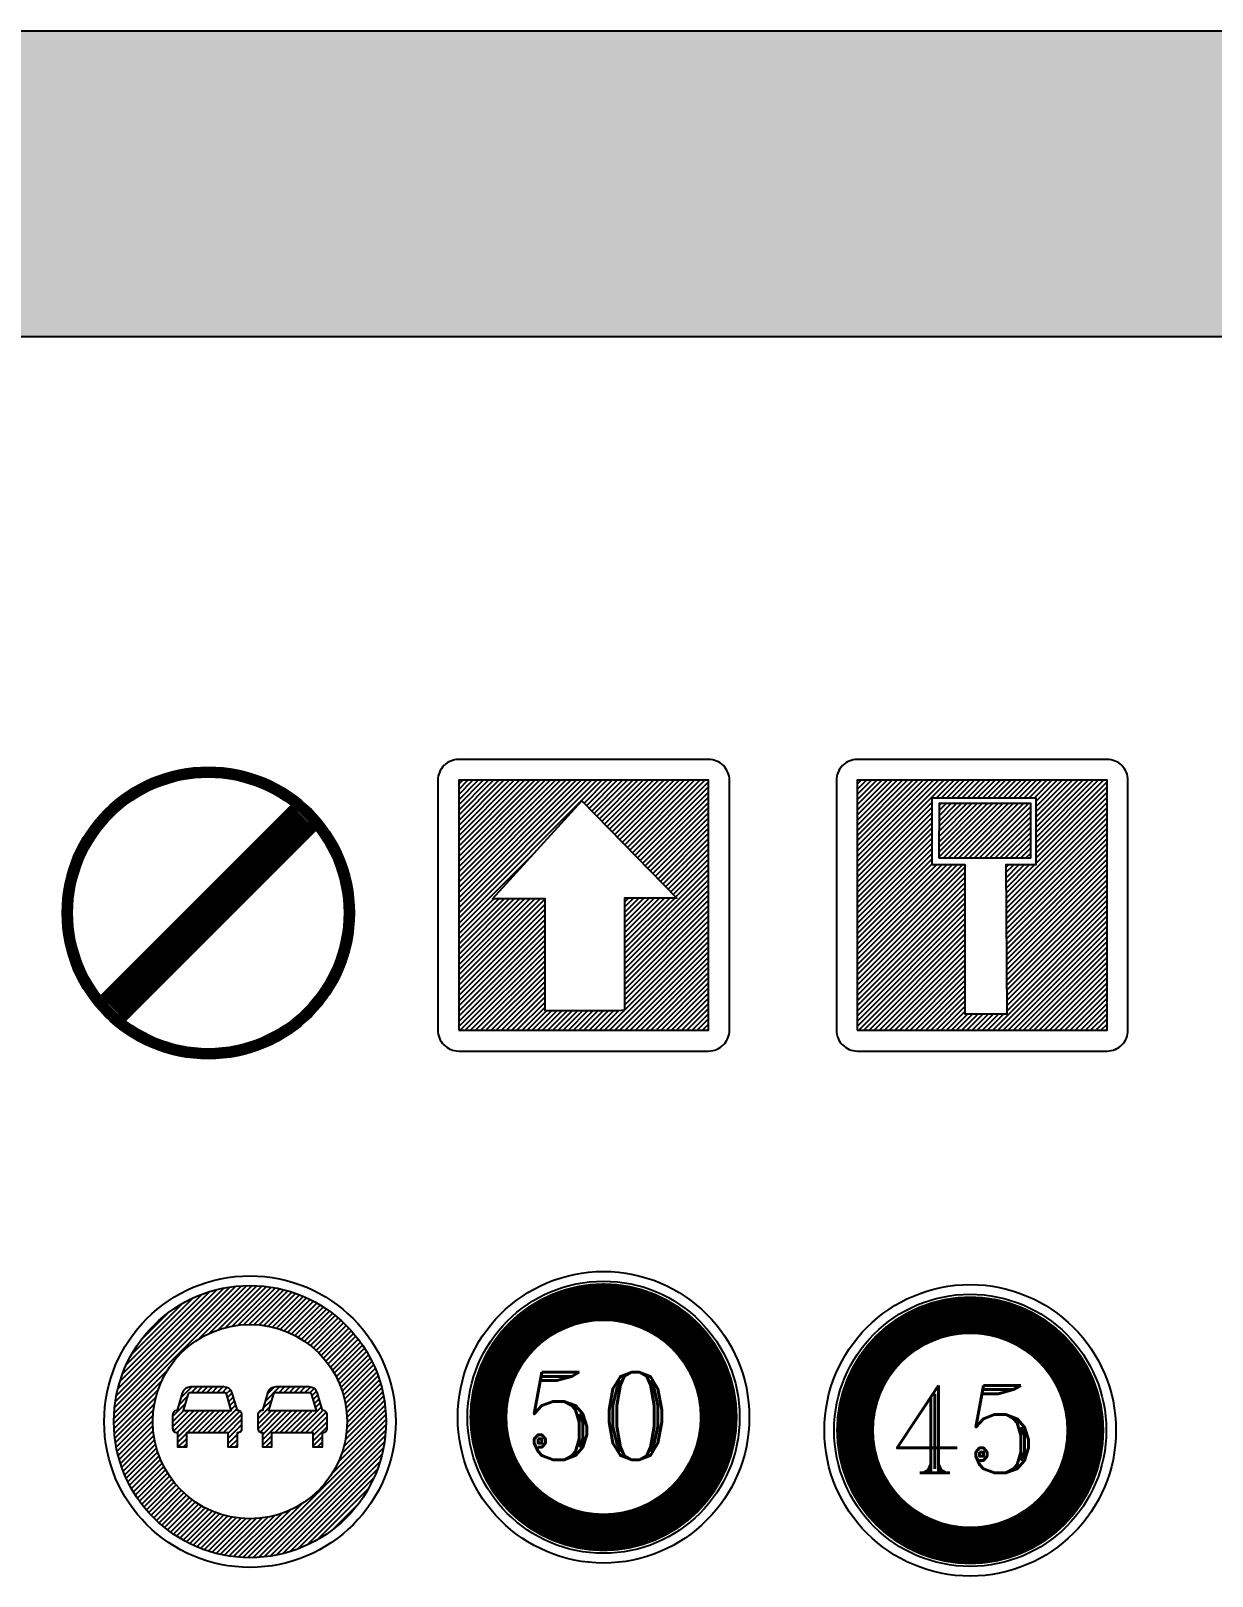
# Model space of a CAD drawing. Extents: x 1216 to 44401, y 2119 to 23617.
# Drawn here: x 11546 to 15598, y 18317 to 23617 of the extents above; entities that cross this region are included whole.
import ezdxf

# ---------------------------------------------------------------- set-up
doc = ezdxf.new("R2010")
doc.units = 0
doc.header["$LTSCALE"] = 10
doc.header["$MEASUREMENT"] = 0
doc.layers.get('0').update_dxf_attribs({"linetype": 'CONTINUOUS'})
doc.layers.add('www.cad-blocks.net', color=7, linetype='CONTINUOUS')
doc.styles.add('1', font='romant', dxfattribs={"height": 0.005})

# ---------------------------------------------------------------- blocks, each defined once
blk = doc.blocks.new('5')
for p, q in [((115.7489, 202.7813), (115.0944, 202.1268)), ((115.8337, 202.6965), (115.1793, 202.042))]:
    blk.add_line(p, q)
at = {"const_width": 0.0333}
blk.add_lwpolyline([(115.9473, 202.4117, -1), (114.9808, 202.4117, -1)], format="xyb", close=True, dxfattribs=at)
at = {"const_width": 0.12}
blk.add_lwpolyline([(115.7913, 202.7389), (115.1368, 202.0844)], dxfattribs=at)
for radius in [0.5, 0.4667]:
    blk.add_circle((115.4641, 202.4117), radius)
blk = doc.blocks.new('*X8')
at = {"color": 0, "linetype": 'CONTINUOUS'}
for p, q in [((-0.4286, 0.4376), (0.0624, 0.9286)), ((-0.4286, 0.4553), (0.0447, 0.9286)), ((-0.4286, 0.473), (0.027, 0.9286)), ((-0.4286, 0.4907), (0.0093, 0.9286)), ((-0.4286, 0.5083), (-0.0083, 0.9286)), ((-0.4286, 0.526), (-0.026, 0.9286)), ((-0.4286, 0.5437), (-0.0437, 0.9286)), ((-0.4286, 0.5614), (-0.0614, 0.9286)), ((-0.4286, 0.5791), (-0.0791, 0.9286)), ((-0.4286, 0.5967), (-0.0967, 0.9286)), ((-0.4286, 0.6144), (-0.1144, 0.9286)), ((-0.4286, 0.6321), (-0.1321, 0.9286)), ((-0.4286, 0.6498), (-0.1498, 0.9286)), ((-0.4286, 0.6674), (-0.1674, 0.9286)), ((-0.4286, 0.6851), (-0.1851, 0.9286)), ((-0.4286, 0.7028), (-0.2028, 0.9286)), ((-0.4286, 0.7205), (-0.2205, 0.9286)), ((-0.4286, 0.7382), (-0.2382, 0.9286)), ((-0.4286, 0.7558), (-0.2558, 0.9286)), ((-0.4286, 0.7735), (-0.2735, 0.9286)), ((-0.4286, 0.7912), (-0.2912, 0.9286)), ((-0.4286, 0.8089), (-0.3089, 0.9286)), ((-0.4286, 0.8265), (-0.3265, 0.9286)), ((-0.4286, 0.8442), (-0.3442, 0.9286)), ((-0.4286, 0.8619), (-0.3619, 0.9286)), ((-0.4286, 0.8796), (-0.3796, 0.9286)), ((-0.4286, 0.8973), (-0.3973, 0.9286)), ((-0.4286, 0.9149), (-0.4149, 0.9286)), ((0.0015, 0.85), (0.08, 0.9286)), ((0.0103, 0.8411), (0.0977, 0.9286)), ((0.019, 0.8322), (0.1154, 0.9286)), ((0.0277, 0.8232), (0.1331, 0.9286)), ((0.0365, 0.8143), (0.1508, 0.9286)), ((0.0452, 0.8054), (0.1684, 0.9286)), ((0.054, 0.7964), (0.1861, 0.9286)), ((0.0627, 0.7875), (0.2038, 0.9286)), ((0.0715, 0.7786), (0.2215, 0.9286)), ((0.0802, 0.7696), (0.2391, 0.9286)), ((0.0889, 0.7607), (0.2568, 0.9286)), ((0.0977, 0.7518), (0.2745, 0.9286)), ((0.1064, 0.7428), (0.2922, 0.9286)), ((0.1152, 0.7339), (0.3099, 0.9286)), ((0.1239, 0.725), (0.3275, 0.9286)), ((0.1327, 0.716), (0.3452, 0.9286)), ((0.1414, 0.7071), (0.3629, 0.9286)), ((0.1501, 0.6981), (0.3806, 0.9286)), ((0.1589, 0.6892), (0.3982, 0.9286)), ((0.1676, 0.6803), (0.4159, 0.9286)), ((0.1764, 0.6713), (0.4286, 0.9235)), ((0.1851, 0.6624), (0.4286, 0.9059)), ((0.1939, 0.6535), (0.4286, 0.8882)), ((0.2026, 0.6445), (0.4286, 0.8705)), ((0.2113, 0.6356), (0.4286, 0.8528)), ((0.2201, 0.6267), (0.4286, 0.8352)), ((0.2288, 0.6177), (0.4286, 0.8175)), ((0.2376, 0.6088), (0.4286, 0.7998)), ((0.2463, 0.5999), (0.4286, 0.7821)), ((0.2551, 0.5909), (0.4286, 0.7644)), ((0.2638, 0.582), (0.4286, 0.7468)), ((0.2725, 0.5731), (0.4286, 0.7291)), ((0.2813, 0.5641), (0.4286, 0.7114)), ((0.29, 0.5552), (0.4286, 0.6937)), ((-0.4286, 0.42), (-0.1684, 0.6801)), ((0.2988, 0.5463), (0.4286, 0.6761)), ((0.3075, 0.5373), (0.4286, 0.6584)), ((0.3163, 0.5284), (0.4286, 0.6407)), ((0.1398, 0.3342), (0.4286, 0.623)), ((0.1398, 0.3166), (0.4286, 0.6053)), ((0.1398, 0.2989), (0.4286, 0.5877)), ((0.1398, 0.2812), (0.4286, 0.57)), ((0.1398, 0.2635), (0.4286, 0.5523)), ((0.1398, 0.2459), (0.4286, 0.5346)), ((-0.4286, 0.2432), (-0.1494, 0.5223)), ((-0.4286, 0.2609), (-0.1671, 0.5223)), ((-0.4286, 0.2785), (-0.1848, 0.5223)), ((-0.4286, 0.2962), (-0.2025, 0.5223)), ((-0.4286, 0.3139), (-0.2201, 0.5223)), ((-0.4286, 0.3316), (-0.2378, 0.5223)), ((-0.4286, 0.3492), (-0.2555, 0.5223)), ((-0.4286, 0.3669), (-0.2732, 0.5223)), ((-0.4286, 0.3846), (-0.2908, 0.5223)), ((-0.4286, 0.4023), (-0.3085, 0.5223)), ((-0.4286, 0.2255), (-0.1324, 0.5217)), ((-0.4286, 0.2078), (-0.1324, 0.504)), ((-0.4286, 0.1901), (-0.1324, 0.4864)), ((0.1398, 0.511), (0.1536, 0.5248)), ((0.1398, 0.4933), (0.1712, 0.5248)), ((0.1398, 0.4757), (0.1889, 0.5248)), ((0.1398, 0.458), (0.2066, 0.5248)), ((0.1398, 0.4403), (0.2243, 0.5248)), ((0.1398, 0.4226), (0.2419, 0.5248)), ((0.1398, 0.405), (0.2596, 0.5248)), ((0.1398, 0.3873), (0.2773, 0.5248)), ((0.1398, 0.3696), (0.295, 0.5248)), ((0.1398, 0.3519), (0.3127, 0.5248)), ((0.1398, 0.2282), (0.4286, 0.517)), ((0.1398, 0.2105), (0.4286, 0.4993)), ((0.1398, 0.1928), (0.4286, 0.4816)), ((-0.4286, 0.1725), (-0.1324, 0.4687)), ((-0.4286, 0.1548), (-0.1324, 0.451)), ((-0.4286, 0.1371), (-0.1324, 0.4333)), ((0.0714, 0.0714), (0.4286, 0.4286)), ((0.1398, 0.1751), (0.4286, 0.4639)), ((0.1398, 0.1575), (0.4286, 0.4462)), ((-0.4286, 0.1194), (-0.1324, 0.4156)), ((-0.4286, 0.1018), (-0.1324, 0.398)), ((-0.4286, 0.0841), (-0.1324, 0.3803)), ((0.0891, 0.0714), (0.4286, 0.4109)), ((0.1068, 0.0714), (0.4286, 0.3932)), ((0.1245, 0.0714), (0.4286, 0.3755)), ((-0.4235, 0.0714), (-0.1324, 0.3626)), ((-0.4059, 0.0714), (-0.1324, 0.3449)), ((-0.3882, 0.0714), (-0.1324, 0.3273)), ((0.1421, 0.0714), (0.4286, 0.3579)), ((0.1598, 0.0714), (0.4286, 0.3402)), ((0.1775, 0.0714), (0.4286, 0.3225)), ((-0.3705, 0.0714), (-0.1324, 0.3096)), ((-0.3528, 0.0714), (-0.1324, 0.2919)), ((-0.3352, 0.0714), (-0.1324, 0.2742)), ((0.1952, 0.0714), (0.4286, 0.3048)), ((0.2128, 0.0714), (0.4286, 0.2872)), ((0.2305, 0.0714), (0.4286, 0.2695)), ((-0.3175, 0.0714), (-0.1324, 0.2566)), ((-0.2998, 0.0714), (-0.1324, 0.2389)), ((-0.2821, 0.0714), (-0.1324, 0.2212)), ((0.2482, 0.0714), (0.4286, 0.2518)), ((0.2659, 0.0714), (0.4286, 0.2341)), ((0.2836, 0.0714), (0.4286, 0.2164)), ((-0.2644, 0.0714), (-0.1324, 0.2035)), ((-0.2468, 0.0714), (-0.1324, 0.1858)), ((-0.2291, 0.0714), (-0.1324, 0.1682)), ((0.3012, 0.0714), (0.4286, 0.1988)), ((0.3189, 0.0714), (0.4286, 0.1811)), ((0.3366, 0.0714), (0.4286, 0.1634)), ((-0.2114, 0.0714), (-0.1324, 0.1505)), ((-0.1937, 0.0714), (-0.1277, 0.1374)), ((-0.1761, 0.0714), (-0.11, 0.1374)), ((-0.1584, 0.0714), (-0.0924, 0.1374)), ((-0.1407, 0.0714), (-0.0747, 0.1374)), ((-0.123, 0.0714), (-0.057, 0.1374)), ((-0.1053, 0.0714), (-0.0393, 0.1374)), ((-0.0877, 0.0714), (-0.0217, 0.1374)), ((-0.07, 0.0714), (-0.004, 0.1374)), ((-0.0523, 0.0714), (0.0137, 0.1374)), ((-0.0346, 0.0714), (0.0314, 0.1374)), ((-0.017, 0.0714), (0.0491, 0.1374)), ((0.0007, 0.0714), (0.0667, 0.1374)), ((0.0184, 0.0714), (0.0844, 0.1374)), ((0.0361, 0.0714), (0.1021, 0.1374)), ((0.0538, 0.0714), (0.1199, 0.1376)), ((0.3543, 0.0714), (0.4286, 0.1457)), ((0.3719, 0.0714), (0.4286, 0.1281)), ((0.3896, 0.0714), (0.4286, 0.1104)), ((0.4073, 0.0714), (0.4286, 0.0927)), ((0.425, 0.0714), (0.4286, 0.075))]:
    blk.add_line(p, q, dxfattribs=at)
blk = doc.blocks.new('6')
at = {"color": 7, "linetype": 'CONTINUOUS'}
blk.add_lwpolyline([(116.3229, 201.9381), (117.1801, 201.9381, 0.414214), (117.2515, 202.0096), (117.2515, 202.8667, 0.414214), (117.1801, 202.9381), (116.3229, 202.9381, 0.414214), (116.2515, 202.8667), (116.2515, 202.0096, 0.414214)], format="xyb", close=True, dxfattribs=at)
at = {"color": 5, "linetype": 'CONTINUOUS'}
blk.add_lwpolyline([(116.3229, 202.0096), (117.1801, 202.0096, 0.267949), (117.1801, 202.0096), (117.1801, 202.8667), (117.1801, 202.8667), (116.3229, 202.8667, 3.732051), (116.3229, 202.8667)], format="xyb", close=True, dxfattribs=at)
blk.add_lwpolyline([(116.8701, 202.0756), (116.6192, 202.0756), (116.6192, 202.4605), (116.4388, 202.4605), (116.7455, 202.7958), (117.0713, 202.4629), (116.8913, 202.4629), (116.8913, 202.0784)], close=True, dxfattribs=at)
blk.add_blockref('*X8', (116.7515, 201.9381), dxfattribs=at)
blk = doc.blocks.new('*X10')
at = {"color": 0, "linetype": 'CONTINUOUS'}
for p, q in [((-0.4286, 0.6144), (-0.1144, 0.9286)), ((-0.4286, 0.6321), (-0.1321, 0.9286)), ((-0.4286, 0.6498), (-0.1498, 0.9286)), ((-0.4286, 0.6674), (-0.1674, 0.9286)), ((-0.4286, 0.6851), (-0.1851, 0.9286)), ((-0.4286, 0.7028), (-0.2028, 0.9286)), ((-0.4286, 0.7205), (-0.2205, 0.9286)), ((-0.4286, 0.7382), (-0.2382, 0.9286)), ((-0.4286, 0.7558), (-0.2558, 0.9286)), ((-0.4286, 0.7735), (-0.2735, 0.9286)), ((-0.4286, 0.7912), (-0.2912, 0.9286)), ((-0.4286, 0.8089), (-0.3089, 0.9286)), ((-0.4286, 0.8265), (-0.3265, 0.9286)), ((-0.4286, 0.8442), (-0.3442, 0.9286)), ((-0.4286, 0.8619), (-0.3619, 0.9286)), ((-0.4286, 0.8796), (-0.3796, 0.9286)), ((-0.4286, 0.8973), (-0.3973, 0.9286)), ((-0.4286, 0.9149), (-0.4149, 0.9286)), ((-0.1571, 0.8682), (-0.0967, 0.9286)), ((-0.1394, 0.8682), (-0.0791, 0.9286)), ((-0.1217, 0.8682), (-0.0614, 0.9286)), ((-0.1041, 0.8682), (-0.0437, 0.9286)), ((-0.0864, 0.8682), (-0.026, 0.9286)), ((-0.0687, 0.8682), (-0.0083, 0.9286)), ((-0.051, 0.8682), (0.0093, 0.9286)), ((-0.0334, 0.8682), (0.027, 0.9286)), ((-0.0157, 0.8682), (0.0447, 0.9286)), ((0.002, 0.8682), (0.0624, 0.9286)), ((0.0197, 0.8682), (0.08, 0.9286)), ((0.0374, 0.8682), (0.0977, 0.9286)), ((0.055, 0.8682), (0.1154, 0.9286)), ((0.0727, 0.8682), (0.1331, 0.9286)), ((0.0904, 0.8682), (0.1508, 0.9286)), ((0.1081, 0.8682), (0.1684, 0.9286)), ((0.1257, 0.8682), (0.1861, 0.9286)), ((0.1434, 0.8682), (0.2038, 0.9286)), ((0.1611, 0.8682), (0.2215, 0.9286)), ((0.1788, 0.8682), (0.2391, 0.9286)), ((0.1837, 0.6963), (0.4159, 0.9286)), ((0.1837, 0.714), (0.3982, 0.9286)), ((0.1837, 0.7317), (0.3806, 0.9286)), ((0.1837, 0.7494), (0.3629, 0.9286)), ((0.1837, 0.767), (0.3452, 0.9286)), ((0.1837, 0.7847), (0.3275, 0.9286)), ((0.1837, 0.8024), (0.3099, 0.9286)), ((0.1837, 0.8201), (0.2922, 0.9286)), ((0.1837, 0.8377), (0.2745, 0.9286)), ((0.1837, 0.8554), (0.2568, 0.9286)), ((0.1837, 0.6786), (0.4286, 0.9235)), ((0.1837, 0.661), (0.4286, 0.9059)), ((-0.4286, 0.5967), (-0.1713, 0.854)), ((0.0821, 0.524), (0.4286, 0.8705)), ((0.0822, 0.5064), (0.4286, 0.8528)), ((0.1837, 0.6433), (0.4286, 0.8882)), ((-0.4286, 0.5791), (-0.1713, 0.8363)), ((-0.4286, 0.5614), (-0.1713, 0.8187)), ((-0.4286, 0.5437), (-0.1713, 0.801)), ((0.0822, 0.4888), (0.4286, 0.8352)), ((0.0823, 0.4712), (0.4286, 0.8175)), ((0.0824, 0.4536), (0.4286, 0.7998)), ((-0.4286, 0.526), (-0.1713, 0.7833)), ((-0.4286, 0.5083), (-0.1713, 0.7656)), ((-0.4286, 0.4907), (-0.1713, 0.748)), ((0.0825, 0.436), (0.4286, 0.7821)), ((0.0826, 0.4185), (0.4286, 0.7644)), ((0.0827, 0.4009), (0.4286, 0.7468)), ((-0.4286, 0.473), (-0.1713, 0.7303)), ((-0.4286, 0.4553), (-0.1713, 0.7126)), ((-0.4286, 0.4376), (-0.1713, 0.6949)), ((0.0827, 0.3833), (0.4286, 0.7291)), ((0.0828, 0.3657), (0.4286, 0.7114)), ((0.0829, 0.3481), (0.4286, 0.6937)), ((-0.4286, 0.42), (-0.1713, 0.6772)), ((-0.4286, 0.4023), (-0.1713, 0.6596)), ((-0.4286, 0.3846), (-0.1713, 0.6419)), ((-0.4286, 0.2785), (-0.0681, 0.639)), ((-0.4286, 0.2962), (-0.0857, 0.639)), ((-0.4286, 0.3139), (-0.1034, 0.639)), ((-0.4286, 0.3316), (-0.1211, 0.639)), ((-0.4286, 0.3492), (-0.1388, 0.639)), ((-0.4286, 0.3669), (-0.1565, 0.639)), ((0.0816, 0.612), (0.1081, 0.6385)), ((0.0816, 0.6296), (0.0905, 0.6385)), ((0.0817, 0.5944), (0.1258, 0.6385)), ((0.0818, 0.5768), (0.1435, 0.6385)), ((0.0819, 0.5592), (0.1612, 0.6385)), ((0.082, 0.5416), (0.1788, 0.6385)), ((0.083, 0.3305), (0.4286, 0.6761)), ((0.0831, 0.3129), (0.4286, 0.6584)), ((0.0832, 0.2953), (0.4286, 0.6407)), ((-0.4286, 0.2609), (-0.0579, 0.6315)), ((-0.4286, 0.2432), (-0.0579, 0.6139)), ((-0.4286, 0.2255), (-0.0579, 0.5962)), ((0.0833, 0.2777), (0.4286, 0.623)), ((0.0833, 0.2601), (0.4286, 0.6053)), ((0.0834, 0.2425), (0.4286, 0.5877)), ((-0.4286, 0.2078), (-0.0579, 0.5785)), ((-0.4286, 0.1901), (-0.0579, 0.5608)), ((-0.4286, 0.1725), (-0.0579, 0.5431)), ((0.0835, 0.2249), (0.4286, 0.57)), ((0.0836, 0.2073), (0.4286, 0.5523)), ((0.0837, 0.1897), (0.4286, 0.5346)), ((-0.4286, 0.1548), (-0.0579, 0.5255)), ((-0.4286, 0.1371), (-0.0579, 0.5078)), ((-0.4286, 0.1194), (-0.0579, 0.4901)), ((0.0838, 0.1722), (0.4286, 0.517)), ((0.0839, 0.1546), (0.4286, 0.4993)), ((0.0839, 0.137), (0.4286, 0.4816)), ((-0.4286, 0.1018), (-0.0579, 0.4724)), ((-0.4286, 0.0841), (-0.0579, 0.4548)), ((-0.4235, 0.0714), (-0.0579, 0.4371)), ((0.0361, 0.0714), (0.4286, 0.4639)), ((0.0538, 0.0714), (0.4286, 0.4462)), ((0.0714, 0.0714), (0.4286, 0.4286)), ((-0.4059, 0.0714), (-0.0579, 0.4194)), ((-0.3882, 0.0714), (-0.0579, 0.4017)), ((-0.3705, 0.0714), (-0.0579, 0.384)), ((0.0891, 0.0714), (0.4286, 0.4109)), ((0.1068, 0.0714), (0.4286, 0.3932)), ((0.1245, 0.0714), (0.4286, 0.3755)), ((-0.3528, 0.0714), (-0.0579, 0.3664)), ((-0.3352, 0.0714), (-0.0579, 0.3487)), ((-0.3175, 0.0714), (-0.0579, 0.331)), ((0.1421, 0.0714), (0.4286, 0.3579)), ((0.1598, 0.0714), (0.4286, 0.3402)), ((0.1775, 0.0714), (0.4286, 0.3225)), ((-0.2998, 0.0714), (-0.0579, 0.3133)), ((-0.2821, 0.0714), (-0.0579, 0.2957)), ((-0.2644, 0.0714), (-0.0579, 0.278)), ((0.1952, 0.0714), (0.4286, 0.3048)), ((0.2128, 0.0714), (0.4286, 0.2872)), ((0.2305, 0.0714), (0.4286, 0.2695)), ((-0.2468, 0.0714), (-0.0579, 0.2603)), ((-0.2291, 0.0714), (-0.0579, 0.2426)), ((-0.2114, 0.0714), (-0.0579, 0.2249)), ((0.2482, 0.0714), (0.4286, 0.2518)), ((0.2659, 0.0714), (0.4286, 0.2341)), ((0.2836, 0.0714), (0.4286, 0.2164)), ((-0.1937, 0.0714), (-0.0579, 0.2073)), ((-0.1761, 0.0714), (-0.0579, 0.1896)), ((-0.1584, 0.0714), (-0.0579, 0.1719)), ((0.3012, 0.0714), (0.4286, 0.1988)), ((0.3189, 0.0714), (0.4286, 0.1811)), ((0.3366, 0.0714), (0.4286, 0.1634)), ((-0.1407, 0.0714), (-0.0579, 0.1542)), ((-0.123, 0.0714), (-0.0579, 0.1366)), ((-0.1053, 0.0714), (-0.0505, 0.1262)), ((-0.0877, 0.0714), (-0.0329, 0.1262)), ((-0.07, 0.0714), (-0.0152, 0.1262)), ((-0.0523, 0.0714), (0.0025, 0.1262)), ((-0.0346, 0.0714), (0.0202, 0.1262)), ((-0.017, 0.0714), (0.0379, 0.1262)), ((0.0007, 0.0714), (0.0555, 0.1262)), ((0.0184, 0.0714), (0.0732, 0.1262)), ((0.3543, 0.0714), (0.4286, 0.1457)), ((0.3719, 0.0714), (0.4286, 0.1281)), ((0.3896, 0.0714), (0.4286, 0.1104)), ((0.4073, 0.0714), (0.4286, 0.0927)), ((0.425, 0.0714), (0.4286, 0.075))]:
    blk.add_line(p, q, dxfattribs=at)
blk = doc.blocks.new('*X9')
at = {"color": 0, "linetype": 'CONTINUOUS'}
for p, q in [((-0.1482, 0.665), (0.0354, 0.8486)), ((-0.1481, 0.6827), (0.0178, 0.8486)), ((-0.1481, 0.7004), (0.0001, 0.8486)), ((-0.1481, 0.7181), (-0.0176, 0.8486)), ((-0.148, 0.7359), (-0.0353, 0.8486)), ((-0.148, 0.7536), (-0.053, 0.8486)), ((-0.1479, 0.7713), (-0.0706, 0.8486)), ((-0.1479, 0.789), (-0.0883, 0.8486)), ((-0.1478, 0.8068), (-0.106, 0.8486)), ((-0.1478, 0.8245), (-0.1237, 0.8486)), ((-0.1477, 0.8422), (-0.1413, 0.8486)), ((-0.1328, 0.6627), (0.0531, 0.8486)), ((-0.1152, 0.6627), (0.0708, 0.8486)), ((-0.0975, 0.6627), (0.0885, 0.8486)), ((-0.0798, 0.6627), (0.1061, 0.8486)), ((-0.0621, 0.6627), (0.1238, 0.8486)), ((-0.0444, 0.6627), (0.1415, 0.8486)), ((-0.0268, 0.6627), (0.1592, 0.8486)), ((-0.0091, 0.6627), (0.1665, 0.8383)), ((0.0086, 0.6627), (0.1665, 0.8206)), ((0.0263, 0.6627), (0.1665, 0.8029)), ((0.0439, 0.6627), (0.1665, 0.7852)), ((0.0616, 0.6627), (0.1665, 0.7675)), ((0.0793, 0.6627), (0.1665, 0.7499)), ((0.097, 0.6627), (0.1665, 0.7322)), ((0.1146, 0.6627), (0.1665, 0.7145)), ((0.1323, 0.6627), (0.1665, 0.6968)), ((0.15, 0.6627), (0.1665, 0.6792))]:
    blk.add_line(p, q, dxfattribs=at)
blk = doc.blocks.new('7')
at = {"color": 7, "linetype": 'CONTINUOUS'}
blk.add_lwpolyline([(117.6898, 201.9381), (118.547, 201.9381, 0.414214), (118.6184, 202.0096), (118.6184, 202.8667, 0.414214), (118.547, 202.9381), (117.6898, 202.9381, 0.414214), (117.6184, 202.8667), (117.6184, 202.0096, 0.414214)], format="xyb", close=True, dxfattribs=at)
at = {"color": 5, "linetype": 'CONTINUOUS'}
blk.add_lwpolyline([(117.6898, 202.0096), (118.547, 202.0096, 0.267949), (118.547, 202.0096), (118.547, 202.8667), (118.547, 202.8667), (117.6898, 202.8667, 3.732051), (117.6898, 202.8667)], format="xyb", close=True, dxfattribs=at)
blk.add_lwpolyline([(118.2024, 202.0644), (118.0605, 202.0644), (118.0605, 202.5772), (117.9471, 202.5772), (117.9471, 202.8063), (118.3021, 202.8063), (118.3021, 202.5766), (118.1999, 202.5766)], close=True, dxfattribs=at)
at = {"color": 1, "linetype": 'CONTINUOUS'}
blk.add_lwpolyline([(117.9702, 202.6008), (118.2849, 202.6008), (118.2849, 202.7867), (117.9707, 202.7867)], close=True, dxfattribs=at)
at = {"color": 5, "linetype": 'CONTINUOUS'}
blk.add_blockref('*X10', (118.1184, 201.9381), dxfattribs=at)
at = {"color": 1, "linetype": 'CONTINUOUS'}
blk.add_blockref('*X9', (118.1184, 201.9381), dxfattribs=at)
blk = doc.blocks.new('*X19')
at = {"color": 0}
for p, q in [((0.0518, 0.0695), (0.1014, 0.119)), ((0.0591, 0.0944), (0.0832, 0.1185)), ((0.099, 0.099), (0.119, 0.119)), ((0.1167, 0.099), (0.1367, 0.119)), ((0.1344, 0.099), (0.1544, 0.119)), ((0.1521, 0.099), (0.1721, 0.119)), ((0.1697, 0.099), (0.1897, 0.119)), ((0.1874, 0.099), (0.2071, 0.1187)), ((0.2049, 0.0988), (0.2198, 0.1138)), ((0.0446, 0.0446), (0.074, 0.074)), ((0.2132, 0.0894), (0.2284, 0.1047)), ((0.2171, 0.0757), (0.2333, 0.0919)), ((0.2211, 0.062), (0.2373, 0.0782)), ((0.2251, 0.0483), (0.2412, 0.0645)), ((0.0268, 0.0091), (0.0667, 0.049)), ((0.0268, -0.0085), (0.0734, 0.038)), ((0.0271, -0.0259), (0.091, 0.038)), ((0.0275, 0.0275), (0.0373, 0.0373)), ((0.0346, -0.0361), (0.1087, 0.038)), ((0.0432, -0.0628), (0.1441, 0.038)), ((0.0432, -0.0452), (0.1264, 0.038)), ((0.0859, -0.0379), (0.1618, 0.038)), ((0.1035, -0.0379), (0.1794, 0.038)), ((0.1212, -0.0379), (0.1971, 0.038)), ((0.1389, -0.0379), (0.2148, 0.038)), ((0.1566, -0.0379), (0.2452, 0.0508)), ((0.1742, -0.0379), (0.2501, 0.038)), ((0.1919, -0.0379), (0.2618, 0.032)), ((0.2096, -0.0379), (0.2648, 0.0173)), ((0.0432, -0.0805), (0.0755, -0.0482)), ((0.2161, -0.0491), (0.2648, -0.0004)), ((0.2161, -0.0667), (0.2648, -0.0181)), ((0.2161, -0.0844), (0.2489, -0.0516)), ((0.0548, -0.0866), (0.0755, -0.0659)), ((0.0725, -0.0866), (0.0755, -0.0836)), ((0.2316, -0.0866), (0.2489, -0.0693))]:
    blk.add_line(p, q, dxfattribs=at)
blk = doc.blocks.new('*X20')
at = {"color": 0}
for p, q in [((-0.2369, 0.0813), (-0.1992, 0.119)), ((-0.2015, 0.099), (-0.1815, 0.119)), ((-0.1838, 0.099), (-0.1638, 0.119)), ((-0.1661, 0.099), (-0.1461, 0.119)), ((-0.1485, 0.099), (-0.1285, 0.119)), ((-0.1308, 0.099), (-0.1108, 0.119)), ((-0.1131, 0.099), (-0.0931, 0.119)), ((-0.0954, 0.099), (-0.0777, 0.1167)), ((-0.0815, 0.0953), (-0.0673, 0.1095)), ((-0.2653, 0.0175), (-0.222, 0.0609)), ((-0.2441, 0.0564), (-0.2148, 0.0858)), ((-0.0769, 0.0822), (-0.0608, 0.0983)), ((-0.0729, 0.0685), (-0.0568, 0.0847)), ((-0.0689, 0.0548), (-0.0528, 0.071)), ((-0.0649, 0.0411), (-0.0488, 0.0573)), ((-0.2653, -0.0178), (-0.2095, 0.038)), ((-0.2653, -0.0002), (-0.2272, 0.038)), ((-0.262, -0.0322), (-0.1918, 0.038)), ((-0.25, -0.0379), (-0.1741, 0.038)), ((-0.2489, -0.0545), (-0.1564, 0.038)), ((-0.2147, -0.0379), (-0.1388, 0.038)), ((-0.197, -0.0379), (-0.1211, 0.038)), ((-0.1793, -0.0379), (-0.1034, 0.038)), ((-0.1616, -0.0379), (-0.0857, 0.038)), ((-0.144, -0.0379), (-0.0681, 0.038)), ((-0.1263, -0.0379), (-0.0448, 0.0436)), ((-0.1086, -0.0379), (-0.0348, 0.0359)), ((-0.0909, -0.0379), (-0.0276, 0.0255)), ((-0.076, -0.0407), (-0.0273, 0.008)), ((-0.2489, -0.0721), (-0.2166, -0.0399)), ((-0.076, -0.0584), (-0.0273, -0.0097)), ((-0.076, -0.076), (-0.0432, -0.0432)), ((-0.0368, -0.0368), (-0.0284, -0.0284)), ((-0.2457, -0.0866), (-0.2166, -0.0575)), ((-0.228, -0.0866), (-0.2166, -0.0752)), ((-0.0689, -0.0866), (-0.0432, -0.0609)), ((-0.0513, -0.0866), (-0.0432, -0.0786))]:
    blk.add_line(p, q, dxfattribs=at)
blk = doc.blocks.new('*X21')
at = {"color": 0}
for p, q in [((-0.4665, 0.0108), (-0.0108, 0.4665)), ((-0.4658, 0.0292), (-0.0292, 0.4658)), ((-0.4641, 0.0485), (-0.0485, 0.4641)), ((-0.4616, 0.0688), (-0.0688, 0.4616)), ((-0.4579, 0.0901), (-0.0901, 0.4579)), ((-0.4528, 0.1129), (-0.1129, 0.4528)), ((-0.446, 0.1374), (-0.1374, 0.446)), ((-0.4368, 0.1642), (-0.1642, 0.4368)), ((-0.4242, 0.1945), (-0.1945, 0.4242)), ((-0.1774, 0.2822), (0.007, 0.4666)), ((-0.1389, 0.303), (0.0241, 0.466)), ((-0.1094, 0.3149), (0.0406, 0.4649)), ((-0.084, 0.3226), (0.0566, 0.4632)), ((-0.0612, 0.3277), (0.0722, 0.4611)), ((-0.0403, 0.3309), (0.0872, 0.4584)), ((-0.0209, 0.3327), (0.1019, 0.4554)), ((-0.0025, 0.3333), (0.1161, 0.452)), ((0.0148, 0.333), (0.13, 0.4482)), ((0.0313, 0.3319), (0.1435, 0.444)), ((0.0471, 0.33), (0.1567, 0.4396)), ((0.0623, 0.3275), (0.1696, 0.4348)), ((0.0769, 0.3244), (0.1822, 0.4296)), ((0.0909, 0.3207), (0.1944, 0.4242)), ((-0.4056, 0.2308), (-0.2308, 0.4056)), ((-0.3711, 0.283), (-0.283, 0.3711)), ((0.1044, 0.3166), (0.2064, 0.4185)), ((0.1175, 0.3119), (0.2181, 0.4126)), ((0.1301, 0.3069), (0.2295, 0.4063)), ((0.1423, 0.3014), (0.2407, 0.3998)), ((0.1541, 0.2956), (0.2516, 0.393)), ((0.1656, 0.2893), (0.2623, 0.386)), ((0.1766, 0.2827), (0.2727, 0.3787)), ((0.1873, 0.2757), (0.2828, 0.3712)), ((0.1977, 0.2684), (0.2927, 0.3634)), ((0.2077, 0.2607), (0.3024, 0.3554)), ((0.2174, 0.2527), (0.3118, 0.3472)), ((0.2267, 0.2444), (0.321, 0.3387)), ((0.2357, 0.2357), (0.33, 0.33)), ((0.2444, 0.2267), (0.3387, 0.321)), ((0.2527, 0.2174), (0.3472, 0.3118)), ((0.2607, 0.2077), (0.3554, 0.3024)), ((0.2684, 0.1977), (0.3634, 0.2927)), ((0.2757, 0.1873), (0.3712, 0.2828)), ((0.2827, 0.1766), (0.3787, 0.2727)), ((0.2893, 0.1656), (0.386, 0.2623)), ((0.2956, 0.1541), (0.393, 0.2516)), ((0.3014, 0.1423), (0.3998, 0.2407)), ((0.3069, 0.1301), (0.4063, 0.2295)), ((0.3119, 0.1175), (0.4126, 0.2181)), ((-0.4666, -0.007), (-0.2822, 0.1774)), ((0.3166, 0.1044), (0.4185, 0.2064)), ((0.3207, 0.0909), (0.4242, 0.1944)), ((0.3244, 0.0769), (0.4296, 0.1822)), ((0.3275, 0.0623), (0.4348, 0.1696)), ((-0.466, -0.0241), (-0.303, 0.1389)), ((-0.4649, -0.0406), (-0.3149, 0.1094)), ((0.33, 0.0471), (0.4396, 0.1567)), ((0.3319, 0.0313), (0.444, 0.1435)), ((0.333, 0.0148), (0.4482, 0.13)), ((0.3333, -0.0025), (0.452, 0.1161)), ((-0.4632, -0.0566), (-0.3226, 0.084)), ((-0.4611, -0.0722), (-0.3277, 0.0612)), ((0.3226, -0.084), (0.4632, 0.0566)), ((0.3277, -0.0612), (0.4611, 0.0722)), ((0.3309, -0.0403), (0.4584, 0.0872)), ((0.3327, -0.0209), (0.4554, 0.1019)), ((-0.4584, -0.0872), (-0.3309, 0.0403)), ((-0.4554, -0.1019), (-0.3327, 0.0209)), ((-0.452, -0.1161), (-0.3333, 0.0025)), ((0.2822, -0.1774), (0.4666, 0.007)), ((0.303, -0.1389), (0.466, 0.0241)), ((0.3149, -0.1094), (0.4649, 0.0406)), ((-0.4482, -0.13), (-0.333, -0.0148)), ((-0.444, -0.1435), (-0.3319, -0.0313)), ((-0.4396, -0.1567), (-0.33, -0.0471)), ((0.0108, -0.4665), (0.4665, -0.0108)), ((0.0292, -0.4658), (0.4658, -0.0292)), ((0.0485, -0.4641), (0.4641, -0.0485)), ((-0.4348, -0.1696), (-0.3275, -0.0623)), ((-0.4296, -0.1822), (-0.3244, -0.0769)), ((-0.4242, -0.1944), (-0.3207, -0.0909)), ((-0.4185, -0.2064), (-0.3166, -0.1044)), ((0.0688, -0.4616), (0.4616, -0.0688)), ((0.0901, -0.4579), (0.4579, -0.0901)), ((-0.4126, -0.2181), (-0.3119, -0.1175)), ((-0.4063, -0.2295), (-0.3069, -0.1301)), ((-0.3998, -0.2407), (-0.3014, -0.1423)), ((-0.393, -0.2516), (-0.2956, -0.1541)), ((0.1129, -0.4528), (0.4528, -0.1129)), ((0.1374, -0.446), (0.446, -0.1374)), ((-0.386, -0.2623), (-0.2893, -0.1656)), ((-0.3787, -0.2727), (-0.2827, -0.1766)), ((-0.3712, -0.2828), (-0.2757, -0.1873)), ((-0.3634, -0.2927), (-0.2684, -0.1977)), ((-0.3554, -0.3024), (-0.2607, -0.2077)), ((0.1642, -0.4368), (0.4368, -0.1642)), ((0.1945, -0.4242), (0.4242, -0.1945)), ((-0.3472, -0.3118), (-0.2527, -0.2174)), ((-0.3387, -0.321), (-0.2444, -0.2267)), ((-0.33, -0.33), (-0.2357, -0.2357)), ((-0.321, -0.3387), (-0.2267, -0.2444)), ((-0.3118, -0.3472), (-0.2174, -0.2527)), ((-0.3024, -0.3554), (-0.2077, -0.2607)), ((0.2308, -0.4056), (0.4056, -0.2308)), ((-0.2927, -0.3634), (-0.1977, -0.2684)), ((-0.2828, -0.3712), (-0.1873, -0.2757)), ((-0.2727, -0.3787), (-0.1766, -0.2827)), ((-0.2623, -0.386), (-0.1656, -0.2893)), ((-0.2516, -0.393), (-0.1541, -0.2956)), ((-0.2407, -0.3998), (-0.1423, -0.3014)), ((-0.2295, -0.4063), (-0.1301, -0.3069)), ((-0.2181, -0.4126), (-0.1175, -0.3119)), ((-0.2064, -0.4185), (-0.1044, -0.3166)), ((-0.0406, -0.4649), (0.1094, -0.3149)), ((-0.0241, -0.466), (0.1389, -0.303)), ((-0.007, -0.4666), (0.1774, -0.2822)), ((0.283, -0.3711), (0.3711, -0.283)), ((-0.1944, -0.4242), (-0.0909, -0.3207)), ((-0.1822, -0.4296), (-0.0769, -0.3244)), ((-0.1696, -0.4348), (-0.0623, -0.3275)), ((-0.1567, -0.4396), (-0.0471, -0.33)), ((-0.1435, -0.444), (-0.0313, -0.3319)), ((-0.13, -0.4482), (-0.0148, -0.333)), ((-0.1161, -0.452), (0.0025, -0.3333)), ((-0.1019, -0.4554), (0.0209, -0.3327)), ((-0.0872, -0.4584), (0.0403, -0.3309)), ((-0.0722, -0.4611), (0.0612, -0.3277)), ((-0.0566, -0.4632), (0.084, -0.3226))]:
    blk.add_line(p, q, dxfattribs=at)
blk = doc.blocks.new('14')
at = {"color": 1}
for points in [[(115.5177, 200.7862), (115.4036, 200.7862, 0.333638), (115.3748, 200.7645), (115.3576, 200.7051), (115.3567, 200.7051, 0.414214), (115.3417, 200.6901), (115.3417, 200.6442, 0.414214), (115.3567, 200.6292), (115.3581, 200.6292), (115.3581, 200.5805), (115.3904, 200.5805), (115.3904, 200.6292), (115.531, 200.6292), (115.531, 200.5805), (115.5638, 200.5805), (115.5638, 200.6292), (115.5647, 200.6292, 0.414214), (115.5797, 200.6442), (115.5797, 200.6901, 0.414214), (115.5647, 200.7051), (115.5638, 200.7051), (115.5465, 200.7645, 0.333638)], [(115.5177, 200.7662), (115.4036, 200.7662, 0.333638), (115.394, 200.7589), (115.3784, 200.7051), (115.543, 200.7051), (115.5273, 200.7589, 0.333638)]]:
    blk.add_lwpolyline(points, format="xyb", close=True, dxfattribs=at)
at = {"color": 7}
for points in [[(115.8099, 200.7862), (115.6958, 200.7862, 0.333638), (115.6669, 200.7645), (115.6497, 200.7051), (115.6488, 200.7051, 0.414214), (115.6338, 200.6901), (115.6338, 200.6442, 0.414214), (115.6488, 200.6292), (115.6502, 200.6292), (115.6502, 200.5805), (115.6825, 200.5805), (115.6825, 200.6292), (115.8231, 200.6292), (115.8231, 200.5805), (115.8559, 200.5805), (115.8559, 200.6292), (115.8568, 200.6292, 0.414214), (115.8718, 200.6442), (115.8718, 200.6901, 0.414214), (115.8568, 200.7051), (115.8559, 200.7051), (115.8387, 200.7645, 0.333638)], [(115.8099, 200.7662), (115.6958, 200.7662, 0.333638), (115.6862, 200.7589), (115.6705, 200.7051), (115.8351, 200.7051), (115.8195, 200.7589, 0.333638)]]:
    blk.add_lwpolyline(points, format="xyb", close=True, dxfattribs=at)
blk.add_circle((115.607, 200.6671), 0.5, dxfattribs=at)
at = {"color": 1}
for radius in [0.4667, 0.3333]:
    blk.add_circle((115.607, 200.6671), radius, dxfattribs=at)
for name in ['*X21', '*X20']:
    blk.add_blockref(name, (115.607, 200.6671), dxfattribs=at)
blk.add_blockref('*X19', (115.607, 200.6671))
blk = doc.blocks.new('15')
at = {"color": 1, "const_width": 0.13}
blk.add_lwpolyline([(117.2147, 200.6821, -1), (116.4247, 200.6821, -1)], format="xyb", close=True, dxfattribs=at)
at = {"color": 7}
blk.add_circle((116.8197, 200.6821), 0.5, dxfattribs=at)
at = {"color": 1}
for radius in [0.4667, 0.3333]:
    blk.add_circle((116.8197, 200.6821), radius, dxfattribs=at)
at = {"style": '1'}
blk.add_text('50', height=0.3, dxfattribs=at).set_placement((116.5435, 200.5362))
blk = doc.blocks.new('16')
at = {"color": 1, "const_width": 0.13}
blk.add_lwpolyline([(118.4722, 200.6372, -1), (117.6822, 200.6372, -1)], format="xyb", close=True, dxfattribs=at)
at = {"color": 7}
blk.add_circle((118.0772, 200.6372), 0.5, dxfattribs=at)
at = {"color": 1}
for radius in [0.4667, 0.3333]:
    blk.add_circle((118.0772, 200.6372), radius, dxfattribs=at)
at = {"style": '1'}
blk.add_text('45', height=0.3, dxfattribs=at).set_placement((117.8011, 200.4913))
blk = doc.blocks.new('FORMAT')
at = {"true_color": 0x546d8e}
h = blk.add_hatch(color=155, dxfattribs=at)
h.set_gradient(color1=(68, 68, 68), color2=(84, 109, 142), tint=1)
h.paths.add_polyline_path([(4944.5, 23356.7), (4944.5, 22308.8), (44401.1, 22308.8), (44401.1, 23356.7)])
at = {"color": 155, "true_color": 0x546d8e}
for p, q in [((4944.5, 23356.7), (44401.1, 23356.7)), ((4944.5, 22308.8), (44401.1, 22308.8))]:
    blk.add_line(p, q, dxfattribs=at)

msp = doc.modelspace()

# ---------------------------------------------------------------- block references
at = {"xscale": 1000, "yscale": 1000, "zscale": 1000}
for name in ['6', '7', '5', '14', '15', '16']:
    msp.add_blockref(name, (-103309.3, -181820), dxfattribs=at)
at = {"layer": 'www.cad-blocks.net'}
msp.add_blockref('FORMAT', (0, 260.3), dxfattribs=at)

doc.saveas('drawing.dxf')
